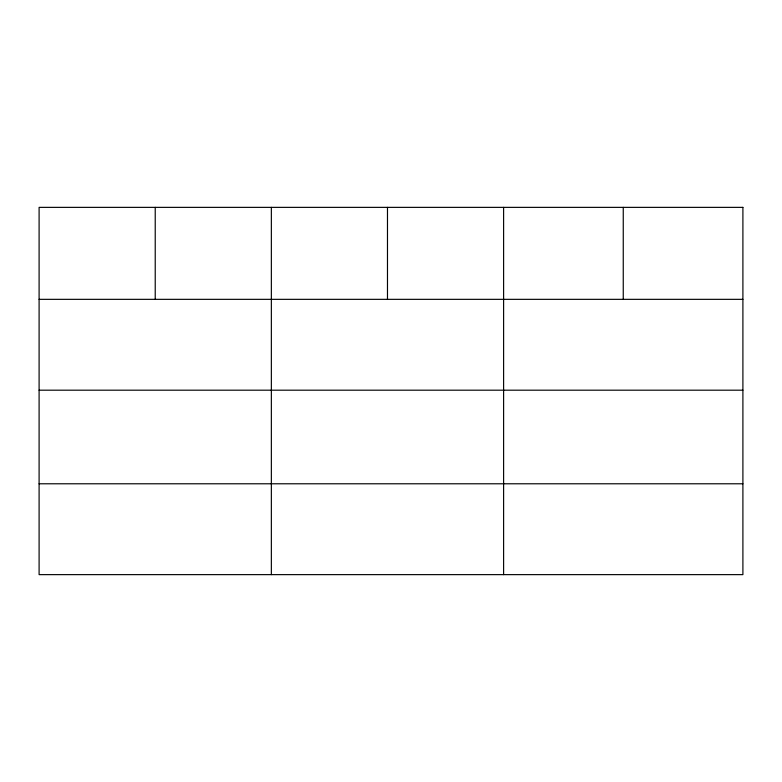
<?xml version="1.0" encoding="UTF-8"?>
<svg xmlns="http://www.w3.org/2000/svg" width="782" height="782" viewBox="0 0 782 782"><rect width="100%" height="100%" fill="white"/><g stroke="black" fill="none" stroke-linecap="round" stroke-linejoin="round"><path stroke-width="1.17" d="M39.1 299.34L742.9 299.34M39.1 390.189L742.9 390.189M39.1 483.784L742.9 483.784M623.254 207.367L623.254 299.34M503.608 207.367L503.608 574.633M387.481 207.367L387.481 299.34M271.354 207.367L271.354 574.633M155.227 207.367L155.227 299.34M742.9 207.367L39.1 207.367L39.1 574.633L742.9 574.633L742.9 207.367"/></g></svg>
